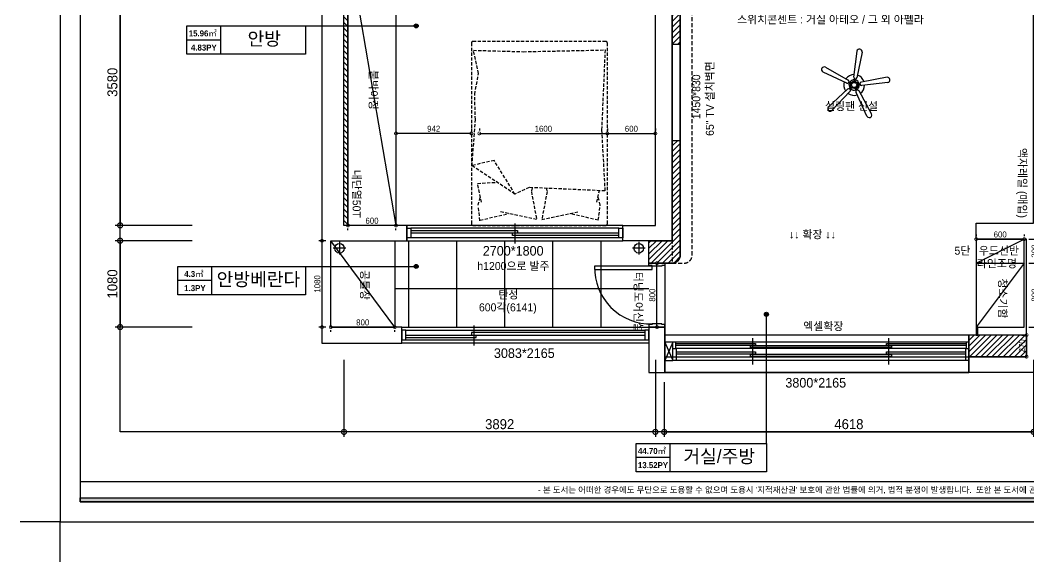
# Model space of a CAD drawing. Header units: inches. Extents: x 15866 to 103813, y -56635 to -28561.
# Drawn here: x 15866 to 28474, y -44411 to -37636 of the extents above; entities that cross this region are included whole.
import ezdxf
from ezdxf.enums import TextEntityAlignment as Align

# ---------------------------------------------------------------- set-up
doc = ezdxf.new("R2010")
doc.units = ezdxf.units.IN
doc.header["$LTSCALE"] = 50
doc.header["$MEASUREMENT"] = 0
for name, pattern in [('DASHEDX2', [1.5, 1, -0.5]), ('DH-HID2', [1.2, 0.8, -0.4]), ('DOT', [0.25, 0, -0.25]), ('HID', [2.5, 1.5, -1])]:
    doc.linetypes.add(name, pattern=pattern)
for name, color, linetype in [('0-ELC TEXT', 7, 'Continuous'), ('03-TEXT', 3, 'Continuous'), ('03-WAL NEW', 3, 'Continuous'), ('04-WIN', 4, 'Continuous'), ('06-FUR', 6, 'Continuous'), ('06-LIGHT', 4, 'Continuous'), ('07-DIM WAL', 5, 'Continuous'), ('08-HAT', 8, 'Continuous'), ('2-con', 2, 'Continuous'), ('3.기호.계단선', 30, 'Continuous'), ('CO-DO-FR', 7, 'Continuous'), ('CO-DOOR', 8, 'Continuous'), ('FORM(YOURNAME)-11', 1, 'Continuous'), ('FU-FURM', 251, 'DH-HID2'), ('도면층4', 4, 'Continuous')]:
    doc.layers.add(name, color=color, linetype=linetype)
doc.styles.add('YOURNAME', font='HY울릉도M.TTF')
doc.styles.add('넥슨고딕', font='NEXONLv1GothicBold.ttf')
doc.styles.add('스타일1', font='HY울릉도M.TTF')
doc.styles.add('코레일둥고', font='Korail_Round_Gothic_Medium.ttf')
doc.dimstyles.new('30', dxfattribs={"dimscale": 30, "dimtxt": 2.5, "dimasz": 2.5, "dimexe": 1.25, "dimexo": 2, "dimtad": 1, "dimdec": 0, "dimtxsty": '스타일1', "dimblk": 'DOTSMALL', "dimcen": 2.5, "dimclrd": 1, "dimclre": 1, "dimclrt": 7, "dimadec": 0, "dimazin": 0, "dimtfac": 1, "dimtdec": 0, "dimtix": 1, "dimtmove": 0, "dimatfit": 3, "dimldrblk": 'DOTSMALL', "dimfxl": 1.25, "dimarcsym": 0})
doc.dimstyles.new('50', dxfattribs={"dimscale": 50, "dimtxt": 2.5, "dimasz": 2.5, "dimexe": 1.25, "dimexo": 2, "dimtad": 1, "dimdec": 0, "dimtxsty": '스타일1', "dimblk": 'DOTSMALL', "dimcen": 2.5, "dimclrd": 1, "dimclre": 1, "dimclrt": 2, "dimadec": 0, "dimazin": 0, "dimtfac": 1, "dimtdec": 0, "dimtix": 1, "dimtmove": 0, "dimatfit": 3, "dimldrblk": 'DOTSMALL', "dimfxl": 1.25, "dimarcsym": 0})
pattern_1 = [(45, (8707.997, 0), (-35.35534, 35.35534), [])]

# ---------------------------------------------------------------- blocks, each defined once
blk = doc.blocks.new('FORM-PLAN')
at = {"layer": 'FORM(YOURNAME)-11'}
h = blk.add_hatch(color=256, dxfattribs=at)
h.dxf.hatch_style = 1
h.paths.add_polyline_path([(-71444, 55115), (10556, 55115), (10556, 54915), (-71444, 54915)])
h.paths.add_polyline_path([(-71444, -2085), (10556, -2085), (10556, -2285), (-71444, -2285)])
at = {"layer": 'Defpoints', "color": 158}
blk.add_line((1346, -1285), (-71444, -1285), dxfattribs=at)
for points in [[(-71444, -2285), (10556, -2285), (10556, 55115), (-71444, 55115)], [(-69444, 53115), (-64, 53115), (-64, 1215), (-69444, 1215)]]:
    blk.add_lwpolyline(points, close=True, dxfattribs=at)
at = {"layer": 'Defpoints', "color": 1}
blk.add_lwpolyline([(-72444, -5285), (-72444, -3285), (-74444, -3285)], dxfattribs=at)
at = {"layer": 'FORM(YOURNAME)-11', "color": 250}
blk.add_lwpolyline([(-72444, -3285), (11556, -3285), (11556, 56115), (-72444, 56115)], close=True, dxfattribs=at)
at = {"layer": 'FORM(YOURNAME)-11'}
blk.add_lwpolyline([(-71444, -2085), (10556, -2085), (10556, -2285), (-71444, -2285)], close=True, dxfattribs=at)
at = {"layer": 'FORM(YOURNAME)-11', "color": 1, "style": 'YOURNAME'}
blk.add_text("- 본 도서는 어떠한 경우에도 무단으로 도용할 수 없으며 도용시 '지적재산권' 보호에 관한 법률에 의거, 법적 분쟁이 발생합니다.  또한 본 도서에 관한 모든 저작권은 당사에 있습니다. -", height=300, dxfattribs=at).set_placement((-32990, -1685), align=Align.MIDDLE_CENTER)
at = {"layer": 'FORM(YOURNAME)-11', "color": 3, "style": 'YOURNAME'}
for tag, height, p in [('1', 450, (9905, 18188)), ('2', 450, (9905, 17544)), ('3', 450, (9905, 16257)), ('4', 450, (9905, 14326)), ('5', 515, (9905, 12009)), ('6', 515, (9905, 9757)), ('7', 515, (9905, 7504)), ('8', 515, (9905, 5252)), ('9', 515, (9905, 2999)), ('10', 515, (5655, 811)), ('11', 515, (9905, 747)), ('12', 515, (5655, -1441)), ('13', 515, (9905, -1441))]:
    blk.add_attdef(tag, text='', height=height, dxfattribs=at).set_placement(p, align=Align.MIDDLE_RIGHT)
blk = doc.blocks.new('vudausewh')
at = {"layer": '3.기호.계단선'}
h = blk.add_hatch(dxfattribs=at)
h.set_pattern_fill('CROSS', color=256, scale=50)
h.set_pattern_definition([(0, (11060, 1777), (12.5, 12.5), [6.25, -18.75]), (90, (11063.125, 1773.875), (-12.5, 12.5), [6.25, -18.75])])
edge = h.paths.add_edge_path()
edge.add_arc((20224, -34643), 50, -180, 180, ccw=False)
h = blk.add_hatch(dxfattribs=at)
h.set_pattern_fill('CROSS', color=256, scale=50)
h.set_pattern_definition([(0, (-120, 120), (12.5, 12.5), [6.25, -18.75]), (90, (-116.875, 116.875), (-12.5, 12.5), [6.25, -18.75])])
edge = h.paths.add_edge_path()
edge.add_arc((31404, -36300), 50, -180, 180, ccw=False)
at = {"layer": '도면층4'}
blk.add_hatch(color=256, dxfattribs=at).paths.add_polyline_path([(29218, -33286), (28746, -33286), (28982, -33573)])
for p, q in [((21404, -31953), (21404, -30898)), ((23129, -30898), (23129, -31953))]:
    blk.add_line(p, q)
for points in [[(21504, -31475), (21404, -31475), (21404, -31375), (21304, -31375)], [(23029, -31475), (23129, -31475), (23129, -31375), (23229, -31375)]]:
    blk.add_lwpolyline(points)
at = {"layer": '04-WIN'}
blk.add_lwpolyline([(25414, -30553), (25414, -30753), (23129, -30753), (23129, -30898), (20614, -30898), (20614, -30698), (22929, -30698), (22929, -30553), (25414, -30553)], dxfattribs=at)
for points in [[(25614, -30754), (28254, -30754), (28254, -30954), (25614, -30954)], [(23472, -31953), (22272, -31953), (22272, -32153), (23472, -32153)], [(21139, -32925), (20559, -32925), (20559, -32724), (21139, -32724)], [(23401, -40203), (20701, -40203), (20701, -40395), (23401, -40395)], [(20638, -41475), (23726, -41475), (23726, -41675), (20638, -41675)], [(28739, -41860), (31319, -41860), (31319, -41660), (28739, -41660)], [(23926, -41845), (27726, -41845), (27726, -42045), (23926, -42045)]]:
    blk.add_lwpolyline(points, close=True, dxfattribs=at)
at = {"layer": '2-con'}
for p, q in [((20614, -30698), (19639, -30698)), ((19639, -30698), (19639, -41675)), ((20614, -30898), (20614, -30698)), ((19839, -31688), (19839, -30898)), ((19839, -30898), (20614, -30898)), ((20474, -31688), (19839, -31688)), ((20474, -32724), (20474, -31688)), ((21404, -32724), (21404, -31953)), ((21404, -31953), (22272, -31953)), ((22272, -31953), (22272, -32153)), ((22272, -32153), (21582, -32153)), ((21582, -32153), (21582, -35128)), ((20559, -32724), (20474, -32724)), ((20559, -32925), (20559, -32724)), ((21139, -32925), (21139, -32724)), ((21139, -32724), (21404, -32724)), ((21406, -32925), (21139, -32925)), ((21406, -35063), (21406, -32925)), ((20614, -35263), (20614, -35063)), ((19914, -40203), (19914, -35263)), ((19914, -35263), (20614, -35263)), ((21729, -36623), (21729, -36423)), ((21729, -36423), (22779, -36423)), ((22779, -36423), (22779, -36623)), ((22779, -36623), (21729, -36623)), ((20701, -40203), (19914, -40203)), ((20701, -40395), (20701, -40203)), ((19748, -41475), (19748, -40395)), ((19748, -40395), (20701, -40395)), ((20638, -41475), (19748, -41475)), ((20638, -41675), (20638, -41475)), ((19639, -41675), (20638, -41675))]:
    blk.add_line(p, q, dxfattribs=at)
for points in [[(27344, -35129), (27344, -35338), (25384, -35338), (25384, -32798), (25354, -32798), (25354, -31893), (25414, -31893), (25414, -30553), (25614, -30553), (25614, -30954), (25574, -30954), (25574, -35129), (27344, -35129)], [(28544, -35338), (28544, -32164), (29019, -32164), (29019, -30754), (28254, -30754), (28254, -30954), (28819, -30954), (28819, -31964), (28274, -31964), (28274, -35338), (28544, -35338)], [(23997, -32798), (23997, -31953), (23472, -31953), (23472, -32153), (23722, -32153), (23722, -32798), (23997, -32798)], [(20614, -35063), (19924, -35063), (19924, -32925), (20559, -32925)], [(29654, -36720), (29654, -36920), (31739, -36920), (31739, -41660), (31319, -41660), (31319, -41860), (31939, -41860), (31939, -34385), (30104, -34385), (30104, -33758), (29484, -33758), (29484, -33958), (29904, -33958), (29904, -35955), (30104, -35955), (30104, -34555), (31704, -34555), (31704, -36720), (29654, -36720)], [(21399, -35263), (21399, -35063), (21406, -35063)], [(21399, -35263), (22394, -35263), (22394, -35128), (21582, -35128)], [(24016, -36423), (24016, -40395), (23401, -40395), (23401, -40203), (23806, -40203), (23806, -36423), (24016, -36423)], [(28724, -36720), (28724, -41660), (28739, -41660), (28739, -41860), (28646, -41860), (28646, -42045), (27726, -42045), (27726, -41845), (28446, -41845), (28446, -40375), (27816, -40375), (27816, -40175), (28534, -40175), (28534, -36720), (28724, -36720)]]:
    blk.add_lwpolyline(points, dxfattribs=at)
blk.add_lwpolyline([(23926, -41475), (23726, -41475), (23726, -42045), (23926, -42045)], close=True, dxfattribs=at)
at = {"layer": '3.기호.계단선', "color": 10, "linetype": 'DOT', "ltscale": 5}
for p, q in [((22294, -35263), (22294, -36423)), ((22394, -35263), (22394, -36423))]:
    blk.add_line(p, q, dxfattribs=at)
blk.add_lwpolyline([(20869, -36423), (19914, -36423), (19914, -36623), (20869, -36623)], close=True, dxfattribs=at)
at = {"layer": '3.기호.계단선'}
for centre in [(20224, -34643), (31404, -36300)]:
    blk.add_circle(centre, 50, dxfattribs=at)
at = {"layer": '도면층4'}
for q in [(28746, -33286), (29218, -33286)]:
    blk.add_line((28982, -33573), q, dxfattribs=at)
blk.add_lwpolyline([(29218, -33286), (28746, -33286)], dxfattribs=at)
at = {"layer": '04-WIN', "style": '코레일둥고'}
for s, p in [('2285*1210', (23774, -30510)), ('3280*1210', (21373, -30655)), ('2680*1200', (26536, -30712)), ('1200*450', (22565, -31910)), ('580*870', (20676, -32682)), ('2700*1800', (21649, -40581)), ('3083*2165', (21788, -41861)), ('2580*1200', (29631, -42046)), ('3800*2165', (25431, -42231))]:
    blk.add_text(s, height=120, dxfattribs=at).set_placement(p)
blk = doc.blocks.new('_DOTSMALL')
at = {"color": 0, "linetype": 'ByBlock', "const_width": 0.5}
blk.add_lwpolyline([(-0.0625, 0, 1), (0.0625, 0, 1)], format="xyb", close=True, dxfattribs=at)
blk = doc.blocks.new('*D33')
at = {"layer": '07-DIM WAL', "color": 1, "lineweight": -2, "transparency": 16777216}
for p, q in [((23766, -40675), (23788, -40675)), ((23826, -41475), (23826, -40675)), ((23826, -41475), (23788, -41475))]:
    blk.add_line(p, q, dxfattribs=at)
at = {"layer": 'Defpoints', "color": 0, "transparency": 16777216}
for p in [(23826, -40675), (23826, -40675), (23886, -41475)]:
    blk.add_point(p, dxfattribs=at)
at = {"layer": '07-DIM WAL', "color": 1, "lineweight": -2, "transparency": 16777216, "xscale": 75, "yscale": 75, "zscale": 75}
for p, rotation in [((23826, -40675), 90), ((23826, -41475), 270)]:
    blk.add_blockref('_DOTSMALL', p, dxfattribs=dict(at, rotation=rotation))
at = {"layer": '07-DIM WAL', "color": 7, "transparency": 16777216, "insert": (23768, -41075), "char_height": 75, "attachment_point": 5, "rotation": 90, "style": '스타일1'}
blk.add_mtext('800', dxfattribs=at)
blk = doc.blocks.new('*D56')
at = {"layer": '07-DIM WAL', "color": 1, "lineweight": -2, "transparency": 16777216}
for p, q in [((18016, -36623), (17054, -36623)), ((17116, -36623), (17116, -40203)), ((18016, -40203), (17054, -40203))]:
    blk.add_line(p, q, dxfattribs=at)
at = {"layer": 'Defpoints', "color": 0, "transparency": 16777216}
for p in [(18116, -36623), (17116, -40203), (18116, -40203)]:
    blk.add_point(p, dxfattribs=at)
at = {"layer": '07-DIM WAL', "color": 1, "lineweight": -2, "transparency": 16777216, "xscale": 125, "yscale": 125, "zscale": 125}
for p, rotation in [((17116, -36623), 90), ((17116, -40203), 270)]:
    blk.add_blockref('_DOTSMALL', p, dxfattribs=dict(at, rotation=rotation))
at = {"layer": '07-DIM WAL', "color": 2, "transparency": 16777216, "insert": (17020, -38413), "char_height": 125, "attachment_point": 5, "rotation": 90, "style": '스타일1'}
blk.add_mtext('3580', dxfattribs=at)
blk = doc.blocks.new('*D57')
at = {"layer": '07-DIM WAL', "color": 1, "lineweight": -2, "transparency": 16777216}
for p, q in [((18016, -40395), (17054, -40395)), ((17116, -40395), (17116, -41475)), ((18016, -41475), (17054, -41475))]:
    blk.add_line(p, q, dxfattribs=at)
at = {"layer": 'Defpoints', "color": 0, "transparency": 16777216}
for p in [(18116, -40395), (17116, -41475), (18116, -41475)]:
    blk.add_point(p, dxfattribs=at)
at = {"layer": '07-DIM WAL', "color": 1, "lineweight": -2, "transparency": 16777216, "xscale": 125, "yscale": 125, "zscale": 125}
for p, rotation in [((17116, -40395), 90), ((17116, -41475), 270)]:
    blk.add_blockref('_DOTSMALL', p, dxfattribs=dict(at, rotation=rotation))
at = {"layer": '07-DIM WAL', "color": 2, "transparency": 16777216, "insert": (17020, -40935), "char_height": 125, "attachment_point": 5, "rotation": 90, "style": '스타일1'}
blk.add_mtext('1080', dxfattribs=at)
blk = doc.blocks.new('*D58')
at = {"layer": '07-DIM WAL', "color": 1, "lineweight": -2, "transparency": 16777216}
for p, q in [((19914, -41886), (19914, -42849)), ((23806, -41886), (23806, -42849)), ((23806, -42786), (19914, -42786))]:
    blk.add_line(p, q, dxfattribs=at)
at = {"layer": 'Defpoints', "color": 0, "transparency": 16777216}
for p in [(19914, -41786), (23806, -41786), (19914, -42786)]:
    blk.add_point(p, dxfattribs=at)
at = {"layer": '07-DIM WAL', "color": 1, "lineweight": -2, "transparency": 16777216, "xscale": 125, "yscale": 125, "zscale": 125, "rotation": 180}
blk.add_blockref('_DOTSMALL', (19914, -42786), dxfattribs=at)
at = {"layer": '07-DIM WAL', "color": 1, "lineweight": -2, "transparency": 16777216, "xscale": 125, "yscale": 125, "zscale": 125}
blk.add_blockref('_DOTSMALL', (23806, -42786), dxfattribs=at)
at = {"layer": '07-DIM WAL', "color": 2, "transparency": 16777216, "insert": (21860, -42690), "char_height": 125, "attachment_point": 5, "style": '스타일1'}
blk.add_mtext('3892', dxfattribs=at)
blk = doc.blocks.new('*D59')
at = {"layer": '07-DIM WAL', "color": 1, "lineweight": -2, "transparency": 16777216}
for p, q in [((28534, -41886), (28534, -42849)), ((23916, -42162), (23916, -42849)), ((23916, -42786), (28534, -42786))]:
    blk.add_line(p, q, dxfattribs=at)
at = {"layer": 'Defpoints', "color": 0, "transparency": 16777216}
for p in [(28534, -41786), (23916, -42062), (28534, -42786)]:
    blk.add_point(p, dxfattribs=at)
at = {"layer": '07-DIM WAL', "color": 1, "lineweight": -2, "transparency": 16777216, "xscale": 125, "yscale": 125, "zscale": 125, "rotation": 180}
blk.add_blockref('_DOTSMALL', (23916, -42786), dxfattribs=at)
at = {"layer": '07-DIM WAL', "color": 1, "lineweight": -2, "transparency": 16777216, "xscale": 125, "yscale": 125, "zscale": 125}
blk.add_blockref('_DOTSMALL', (28534, -42786), dxfattribs=at)
at = {"layer": '07-DIM WAL', "color": 2, "transparency": 16777216, "insert": (26225, -42690), "char_height": 125, "attachment_point": 5, "style": '스타일1'}
blk.add_mtext('4618', dxfattribs=at)
blk = doc.blocks.new('*D89')
at = {"layer": '07-DIM WAL', "color": 1, "lineweight": -2, "transparency": 16777216}
for p, q in [((20564, -40203), (19964, -40203)), ((19964, -40263), (19964, -40240)), ((20564, -40263), (20564, -40240))]:
    blk.add_line(p, q, dxfattribs=at)
at = {"layer": 'Defpoints', "color": 0, "transparency": 16777216}
for p in [(19964, -40203), (19964, -40203), (20564, -40203)]:
    blk.add_point(p, dxfattribs=at)
at = {"layer": '07-DIM WAL', "color": 1, "lineweight": -2, "transparency": 16777216, "xscale": 75, "yscale": 75, "zscale": 75, "rotation": 180}
blk.add_blockref('_DOTSMALL', (19964, -40203), dxfattribs=at)
at = {"layer": '07-DIM WAL', "color": 1, "lineweight": -2, "transparency": 16777216, "xscale": 75, "yscale": 75, "zscale": 75}
blk.add_blockref('_DOTSMALL', (20564, -40203), dxfattribs=at)
at = {"layer": '07-DIM WAL', "color": 7, "transparency": 16777216, "insert": (20264, -40145), "char_height": 75, "attachment_point": 5, "style": '스타일1'}
blk.add_mtext('600', dxfattribs=at)
blk = doc.blocks.new('*D90')
at = {"layer": '07-DIM WAL', "color": 1, "lineweight": -2, "transparency": 16777216}
for p, q in [((19688, -40395), (19601, -40395)), ((19639, -40395), (19639, -41475)), ((19688, -41475), (19601, -41475))]:
    blk.add_line(p, q, dxfattribs=at)
at = {"layer": 'Defpoints', "color": 0, "transparency": 16777216}
for p in [(19748, -40395), (19639, -41475), (19748, -41475)]:
    blk.add_point(p, dxfattribs=at)
at = {"layer": '07-DIM WAL', "color": 1, "lineweight": -2, "transparency": 16777216, "xscale": 75, "yscale": 75, "zscale": 75}
for p, rotation in [((19639, -40395), 90), ((19639, -41475), 270)]:
    blk.add_blockref('_DOTSMALL', p, dxfattribs=dict(at, rotation=rotation))
at = {"layer": '07-DIM WAL', "color": 7, "transparency": 16777216, "insert": (19581, -40935), "char_height": 75, "attachment_point": 5, "rotation": 90, "style": '스타일1'}
blk.add_mtext('1080', dxfattribs=at)
blk = doc.blocks.new('*D91')
at = {"layer": '07-DIM WAL', "color": 1, "lineweight": -2, "transparency": 16777216}
for p, q in [((19748, -41475), (20548, -41475)), ((19748, -41535), (19748, -41512)), ((20548, -41535), (20548, -41512))]:
    blk.add_line(p, q, dxfattribs=at)
at = {"layer": 'Defpoints', "color": 0, "transparency": 16777216}
for p in [(19748, -41475), (20548, -41475), (20548, -41475)]:
    blk.add_point(p, dxfattribs=at)
at = {"layer": '07-DIM WAL', "color": 1, "lineweight": -2, "transparency": 16777216, "xscale": 75, "yscale": 75, "zscale": 75, "rotation": 180}
blk.add_blockref('_DOTSMALL', (19748, -41475), dxfattribs=at)
at = {"layer": '07-DIM WAL', "color": 1, "lineweight": -2, "transparency": 16777216, "xscale": 75, "yscale": 75, "zscale": 75}
blk.add_blockref('_DOTSMALL', (20548, -41475), dxfattribs=at)
at = {"layer": '07-DIM WAL', "color": 7, "transparency": 16777216, "insert": (20148, -41417), "char_height": 75, "attachment_point": 5, "style": '스타일1'}
blk.add_mtext('800', dxfattribs=at)
blk = doc.blocks.new('*D131')
at = {"layer": '07-DIM WAL', "color": 1, "lineweight": -2, "transparency": 16777216}
for p, q in [((28386, -41575), (28408, -41575)), ((28446, -41575), (28446, -41845)), ((28386, -41845), (28408, -41845))]:
    blk.add_line(p, q, dxfattribs=at)
at = {"layer": 'Defpoints', "color": 0, "transparency": 16777216}
for p in [(28446, -41575), (28446, -41845), (28446, -41845)]:
    blk.add_point(p, dxfattribs=at)
at = {"layer": '07-DIM WAL', "color": 1, "lineweight": -2, "transparency": 16777216, "xscale": 75, "yscale": 75, "zscale": 75}
for p, rotation in [((28446, -41575), 90), ((28446, -41845), 270)]:
    blk.add_blockref('_DOTSMALL', p, dxfattribs=dict(at, rotation=rotation))
at = {"layer": '07-DIM WAL', "color": 7, "transparency": 16777216, "insert": (28388, -41710), "char_height": 75, "attachment_point": 5, "rotation": 90, "style": '스타일1'}
blk.add_mtext('270', dxfattribs=at)
blk = doc.blocks.new('CELILNGPAN')
at = {"layer": '06-FUR', "color": 6}
for p, q in [((48717, -3709), (48676, -4035)), ((48781, -3721), (48717, -4041)), ((48292, -3967), (48588, -4106)), ((48322, -3910), (48607, -4069)), ((48639, -4116), (48612, -4103)), ((48645, -4105), (48618, -4091)), ((48645, -4158), (48624, -4179)), ((48682, -4086), (48687, -4056)), ((48695, -4088), (48700, -4058)), ((48725, -4118), (48755, -4113)), ((48727, -4131), (48756, -4126)), ((49094, -4035), (48772, -4096)), ((49102, -4099), (48778, -4137)), ((48360, -4404), (48600, -4183)), ((48405, -4451), (48629, -4212)), ((48654, -4167), (48633, -4188)), ((48696, -4174), (48709, -4201)), ((48842, -4521), (48706, -4225)), ((48708, -4168), (48721, -4195)), ((48901, -4493), (48743, -4206))]:
    blk.add_line(p, q, dxfattribs=at)
for radius in [45.4, 32.5]:
    blk.add_circle((48682, -4131), radius, dxfattribs=at)
for centre, radius, start, end in [((48749, -3715), 32.5, 349.67, 169.67), ((48307, -3938), 32.5, 61.67, 241.67), ((48682, -4131), 130, 90.4651, 143.078), ((48682, -4131), 130, 18.4651, 71.078), ((49098, -4067), 32.5, 277.67, 97.67), ((48682, -4131), 130, 162.4651, 215.078), ((48598, -4088), 20.6, 242.7734, 62.7734), ((48682, -4131), 64.9, 158.5125, 219.0342), ((48682, -4131), 64.9, 86.5125, 147.0342), ((48697, -4038), 20.6, 170.7734, 350.7734), ((48682, -4131), 64.9, 14.5125, 75.0342), ((48682, -4131), 64.9, 302.5125, 3.0342), ((48775, -4117), 20.6, 98.7734, 278.7734), ((48682, -4131), 130, 306.4651, 359.078), ((48615, -4198), 20.6, 314.7734, 134.7734), ((48682, -4131), 130, 234.4651, 287.078), ((48682, -4131), 64.9, 230.5125, 291.0342), ((48724, -4215), 20.6, 26.7734, 206.7734), ((48383, -4428), 32.5, 133.67, 313.67), ((48871, -4507), 32.5, 205.67, 25.67)]:
    blk.add_arc(centre, radius, start, end, dxfattribs=at)
blk = doc.blocks.new('*D218')
at = {"layer": '07-DIM WAL', "color": 1, "lineweight": -2, "transparency": 16777216}
for p, q in [((28476, -40675), (28641, -40675)), ((28604, -41475), (28604, -40675)), ((28476, -41475), (28641, -41475))]:
    blk.add_line(p, q, dxfattribs=at)
at = {"layer": 'Defpoints', "color": 0, "transparency": 16777216}
for p in [(28416, -40675), (28604, -40675), (28416, -41475)]:
    blk.add_point(p, dxfattribs=at)
at = {"layer": '07-DIM WAL', "color": 1, "lineweight": -2, "transparency": 16777216, "xscale": 75, "yscale": 75, "zscale": 75}
for p, rotation in [((28604, -40675), 90), ((28604, -41475), 270)]:
    blk.add_blockref('_DOTSMALL', p, dxfattribs=dict(at, rotation=rotation))
at = {"layer": '07-DIM WAL', "color": 7, "transparency": 16777216, "insert": (28546, -41075), "char_height": 75, "attachment_point": 5, "rotation": 90, "style": '스타일1'}
blk.add_mtext('800', dxfattribs=at)
blk = doc.blocks.new('*D219')
at = {"layer": '07-DIM WAL', "color": 1, "lineweight": -2, "transparency": 16777216}
for p, q in [((28476, -40375), (28641, -40375)), ((28604, -40675), (28604, -40375)), ((28476, -40675), (28641, -40675))]:
    blk.add_line(p, q, dxfattribs=at)
at = {"layer": 'Defpoints', "color": 0, "transparency": 16777216}
for p in [(28416, -40375), (28604, -40375), (28416, -40675)]:
    blk.add_point(p, dxfattribs=at)
at = {"layer": '07-DIM WAL', "color": 1, "lineweight": -2, "transparency": 16777216, "xscale": 75, "yscale": 75, "zscale": 75}
for p, rotation in [((28604, -40375), 90), ((28604, -40675), 270)]:
    blk.add_blockref('_DOTSMALL', p, dxfattribs=dict(at, rotation=rotation))
at = {"layer": '07-DIM WAL', "color": 7, "transparency": 16777216, "insert": (28546, -40525), "char_height": 75, "attachment_point": 5, "rotation": 90, "style": '스타일1'}
blk.add_mtext('300', dxfattribs=at)
blk = doc.blocks.new('F-702-4')
at = {"layer": 'FU-FURM'}
for p, q in [((-737, -65), (-761, -251)), ((-737, -65), (-381, -147)), ((-31, -73), (-493, -170)), ((-96, -422), (-31, -73)), ((100, -422), (35, -73)), ((35, -73), (498, -170)), ((741, -65), (386, -147)), ((764, -219), (746, -56)), ((746, -56), (746, -62)), ((-761, -251), (-734, -354)), ((765, -251), (738, -354)), ((-720, -290), (-750, -434)), ((725, -290), (773, -525)), ((-819, -431), (127, -473)), ((-778, -1191), (-819, -431)), ((-86, -471), (-96, -422)), ((91, -471), (100, -422)), ((127, -473), (306, -391)), ((306, -391), (565, -813)), ((306, -391), (841, -748)), ((773, -525), (527, -539)), ((565, -813), (841, -748)), ((841, -748), (800, -1324)), ((-821, -2194), (-778, -1191)), ((800, -1324), (808, -1641)), ((808, -1641), (760, -1900)), ((760, -1900), (825, -2190)), ((200, -2172), (-821, -2194)), ((825, -2190), (200, -2172))]:
    blk.add_line(p, q, dxfattribs=at)
blk.add_lwpolyline([(-830, -2300), (830, -2300, 0.414214), (850, -2280), (850, -20, 0.414214), (830, 0), (-830, 0, 0.414214), (-850, -20), (-850, -2280, 0.414214)], format="xyb", close=True, dxfattribs=at)
blk = doc.blocks.new('*D247')
at = {"layer": '07-DIM WAL', "color": 1, "lineweight": -2, "transparency": 16777216}
for p, q in [((27816, -40315), (27816, -40337)), ((28416, -40315), (28416, -40337)), ((27816, -40375), (28416, -40375))]:
    blk.add_line(p, q, dxfattribs=at)
at = {"layer": 'Defpoints', "color": 0, "transparency": 16777216}
for p in [(27816, -40375), (28416, -40375), (28416, -40375)]:
    blk.add_point(p, dxfattribs=at)
at = {"layer": '07-DIM WAL', "color": 1, "lineweight": -2, "transparency": 16777216, "xscale": 75, "yscale": 75, "zscale": 75, "rotation": 180}
blk.add_blockref('_DOTSMALL', (27816, -40375), dxfattribs=at)
at = {"layer": '07-DIM WAL', "color": 1, "lineweight": -2, "transparency": 16777216, "xscale": 75, "yscale": 75, "zscale": 75}
blk.add_blockref('_DOTSMALL', (28416, -40375), dxfattribs=at)
at = {"layer": '07-DIM WAL', "color": 7, "transparency": 16777216, "insert": (28116, -40317), "char_height": 75, "attachment_point": 5, "style": '스타일1'}
blk.add_mtext('600', dxfattribs=at)
blk = doc.blocks.new('*D248')
at = {"layer": '07-DIM WAL', "color": 1, "lineweight": -2, "transparency": 16777216}
for p, q in [((21506, -39053), (20564, -39053)), ((20564, -39079), (20564, -39090)), ((21506, -38993), (21506, -39015))]:
    blk.add_line(p, q, dxfattribs=at)
at = {"layer": 'Defpoints', "color": 0, "transparency": 16777216}
for p in [(20564, -39019), (20564, -39053), (21506, -39053)]:
    blk.add_point(p, dxfattribs=at)
at = {"layer": '07-DIM WAL', "color": 1, "lineweight": -2, "transparency": 16777216, "xscale": 75, "yscale": 75, "zscale": 75, "rotation": 180}
blk.add_blockref('_DOTSMALL', (20564, -39053), dxfattribs=at)
at = {"layer": '07-DIM WAL', "color": 1, "lineweight": -2, "transparency": 16777216, "xscale": 75, "yscale": 75, "zscale": 75}
blk.add_blockref('_DOTSMALL', (21506, -39053), dxfattribs=at)
at = {"layer": '07-DIM WAL', "color": 7, "transparency": 16777216, "insert": (21035, -38995), "char_height": 75, "attachment_point": 5, "style": '스타일1'}
blk.add_mtext('942', dxfattribs=at)
blk = doc.blocks.new('*D249')
at = {"layer": '07-DIM WAL', "color": 1, "lineweight": -2, "transparency": 16777216}
for p, q in [((21606, -38993), (21606, -39015)), ((21606, -39053), (23206, -39053)), ((23206, -38993), (23206, -39015))]:
    blk.add_line(p, q, dxfattribs=at)
at = {"layer": 'Defpoints', "color": 0, "transparency": 16777216}
for p in [(21606, -39053), (23206, -39053), (23206, -39053)]:
    blk.add_point(p, dxfattribs=at)
at = {"layer": '07-DIM WAL', "color": 1, "lineweight": -2, "transparency": 16777216, "xscale": 75, "yscale": 75, "zscale": 75, "rotation": 180}
blk.add_blockref('_DOTSMALL', (21606, -39053), dxfattribs=at)
at = {"layer": '07-DIM WAL', "color": 1, "lineweight": -2, "transparency": 16777216, "xscale": 75, "yscale": 75, "zscale": 75}
blk.add_blockref('_DOTSMALL', (23206, -39053), dxfattribs=at)
at = {"layer": '07-DIM WAL', "color": 7, "transparency": 16777216, "insert": (22406, -38995), "char_height": 75, "attachment_point": 5, "style": '스타일1'}
blk.add_mtext('1600', dxfattribs=at)
blk = doc.blocks.new('*D250')
at = {"layer": '07-DIM WAL', "color": 1, "lineweight": -2, "transparency": 16777216}
for p, q in [((23206, -38993), (23206, -39015)), ((23206, -39053), (23806, -39053)), ((23806, -38993), (23806, -39015))]:
    blk.add_line(p, q, dxfattribs=at)
at = {"layer": 'Defpoints', "color": 0, "transparency": 16777216}
for p in [(23206, -39053), (23806, -39053), (23806, -39053)]:
    blk.add_point(p, dxfattribs=at)
at = {"layer": '07-DIM WAL', "color": 1, "lineweight": -2, "transparency": 16777216, "xscale": 75, "yscale": 75, "zscale": 75, "rotation": 180}
blk.add_blockref('_DOTSMALL', (23206, -39053), dxfattribs=at)
at = {"layer": '07-DIM WAL', "color": 1, "lineweight": -2, "transparency": 16777216, "xscale": 75, "yscale": 75, "zscale": 75}
blk.add_blockref('_DOTSMALL', (23806, -39053), dxfattribs=at)
at = {"layer": '07-DIM WAL', "color": 7, "transparency": 16777216, "insert": (23506, -38995), "char_height": 75, "attachment_point": 5, "style": '스타일1'}
blk.add_mtext('600', dxfattribs=at)

msp = doc.modelspace()

# ---------------------------------------------------------------- hatches: boundary and pattern name
at = {"layer": '0-ELC TEXT'}
h = msp.add_hatch(color=256, dxfattribs=at)
h.dxf.hatch_style = 1
edge = h.paths.add_edge_path()
edge.add_arc((20816, -37707.8), 25, 0, 360)
h = msp.add_hatch(color=256, dxfattribs=at)
h.dxf.hatch_style = 1
edge = h.paths.add_edge_path()
edge.add_arc((20816, -40716.6), 25, 0, 360)
h = msp.add_hatch(color=256, dxfattribs=at)
h.dxf.hatch_style = 1
edge = h.paths.add_edge_path()
edge.add_arc((25193.4, -41315), 25, 0, 360)
at = {"layer": '03-WAL NEW'}
h = msp.add_hatch(dxfattribs=at)
h.set_pattern_fill('_USER', color=256, scale=50, angle=45, pattern_type=0)
h.set_pattern_definition(pattern_1)
h.paths.add_polyline_path([(24116, -37939.6), (24116, -36504.6, 0.4142136), (24016, -36404.6), (23806, -36404.6), (23806, -36422.6), (24016, -36422.6), (24016, -37939.6)])
h = msp.add_hatch(dxfattribs=at)
h.set_pattern_fill('_USER', color=256, scale=50, angle=45, pattern_type=0)
h.set_pattern_definition(pattern_1)
h.paths.add_polyline_path([(24016, -39139.6), (24016, -40394.6), (23726, -40394.6), (23726, -40674.6), (24016, -40674.6, 0.4142136), (24116, -40574.6), (24116, -39139.6)])
h = msp.add_hatch(dxfattribs=at)
h.set_pattern_fill('_USER', color=256, scale=50, angle=45, pattern_type=0)
h.set_pattern_definition([(45, (0, 0), (-35.35534, 35.35534), [])])
h.paths.add_polyline_path([(28446, -41574.6), (27726, -41574.6), (27726, -41844.6), (28446, -41844.6)])
at = {"layer": '08-HAT', "transparency": 33554687}
h = msp.add_hatch(dxfattribs=at)
h.set_pattern_fill('_USER', color=256, scale=600, double=1, pattern_type=0)
h.set_pattern_definition([(0, (23726, -40394.56), (0, 600), []), (90, (23726, -40394.56), (-600, 4e-14), [])])
h.paths.add_polyline_path([(20548, -40394.6), (23726, -40394.6), (23726, -41474.6), (20548, -41474.6)])
h = msp.add_hatch(dxfattribs=at)
h.set_pattern_fill('ANSI31', color=256)
h.paths.add_polyline_path([(23691.6, -41183.1), (23691.6, -40966), (23844.7, -40966), (23844.7, -41183.1)], flags=9)
h = msp.add_hatch(dxfattribs=at)
h.set_pattern_fill('_USER', color=256, pattern_type=0)
h.set_pattern_definition([(0, (0, 0), (0, 1), [])])
h.paths.add_polyline_path([(23691.6, -41183.1), (23691.6, -40966), (23844.7, -40966), (23844.7, -41183.1)], flags=9)
at = {"layer": '3.기호.계단선'}
h = msp.add_hatch(dxfattribs=at)
h.set_pattern_fill('_USER', color=256, scale=50, angle=135, pattern_type=0)
h.set_pattern_definition([(135, (664.73, -61266.545), (-35.35534, -35.35534), [])])
h.paths.add_polyline_path([(19914, -40202.6), (19914, -35262.6), (19964, -35262.6), (19964, -40202.6)])

# ---------------------------------------------------------------- linework, layer by layer
for p, q in [((19857.5, -40409.2), (19857.5, -40569.2)), ((23598.5, -40409.2), (23598.5, -40569.2)), ((19937.5, -40489.2), (19777.5, -40489.2)), ((23678.5, -40489.2), (23518.5, -40489.2))]:
    msp.add_line(p, q)
for centre in [(19857.5, -40489.2), (23598.5, -40489.2)]:
    msp.add_circle(centre, 60)
at = {"layer": '0-ELC TEXT'}
for p, q in [((18374.7, -38061.6), (18374.7, -37707.8)), ((19431.9, -37707.8), (20816, -37707.8)), ((18374.7, -37884.7), (17950, -37884.7)), ((18263.8, -41070.3), (18263.8, -40716.6)), ((19431.9, -40716.6), (20816, -40716.6)), ((18263.8, -40893.5), (17839.1, -40893.5)), ((25193.4, -42930.4), (25193.4, -41315)), ((23989.1, -43284.2), (23989.1, -42930.4)), ((23989.1, -43107.3), (23564.4, -43107.3))]:
    msp.add_line(p, q, dxfattribs=at)
for points in [[(19431.9, -38061.6), (17950, -38061.6), (17950, -37707.8), (19431.9, -37707.8)], [(19431.9, -41070.3), (17839.1, -41070.3), (17839.1, -40716.6), (19431.9, -40716.6)], [(25193.4, -43284.2), (23564.4, -43284.2), (23564.4, -42930.4), (25193.4, -42930.4)]]:
    msp.add_lwpolyline(points, close=True, dxfattribs=at)
for centre in [(20816, -37707.8), (20816, -40716.6), (25193.4, -41315)]:
    msp.add_circle(centre, 25, dxfattribs=at)
at = {"layer": '03-WAL NEW'}
msp.add_lwpolyline([(23806, -36422.6), (23806, -36404.6), (24016, -36404.6, -0.4142136), (24116, -36504.6), (24116, -40574.6, -0.4142136), (24016, -40674.6), (23726, -40674.6), (23726, -40394.6), (24016, -40394.6), (24016, -36422.6), (23806, -36422.6)], format="xyb", dxfattribs=at)
for points in [[(24016, -39139.6), (24116, -39139.6), (24116, -37939.6), (24016, -37939.6)], [(28446, -41574.6), (27726, -41574.6), (27726, -41844.6), (28446, -41844.6)]]:
    msp.add_lwpolyline(points, close=True, dxfattribs=at)
at = {"layer": '04-WIN'}
for p, q in [((22051, -40178.6), (22051, -40428.6)), ((23351, -40238.6), (20751, -40238.6)), ((23351, -40298.6), (22081, -40298.6)), ((23351, -40358.6), (20751, -40358.6)), ((21538, -41454.6), (21538, -41704.6)), ((20688, -41514.6), (23676, -41514.6)), ((20688, -41574.6), (21508, -41574.6)), ((20688, -41634.6), (23676, -41634.6)), ((24026, -41664.6), (23926, -41894.6)), ((23926, -41664.6), (24026, -41894.6)), ((27691, -41664.6), (24061, -41664.6)), ((25026, -41944.6), (25026, -41614.6)), ((25026, -41944.6), (25026, -41614.6)), ((26726, -41944.6), (26726, -41614.6)), ((27686, -41744.6), (24066, -41744.6)), ((27686, -41894.6), (24066, -41894.6))]:
    msp.add_line(p, q, dxfattribs=at)
for points in [[(20751, -40358.6), (20701, -40358.6), (20701, -40238.6), (20751, -40238.6)], [(23351, -40358.6), (23351, -40238.6), (23401, -40238.6), (23401, -40358.6)], [(20688, -41634.6), (20688, -41514.6), (20638, -41514.6), (20638, -41634.6)], [(23676, -41634.6), (23726, -41634.6), (23726, -41514.6), (23676, -41514.6)], [(27726, -41574.6), (23926, -41574.6), (23926, -42044.6), (27726, -42044.6)], [(23926, -41894.6), (24026, -41894.6), (24026, -41664.6), (23926, -41664.6)], [(26756, -41704.6), (26756, -41729.6), (24996, -41729.6), (24996, -41704.6)], [(26756, -41814.6), (26756, -41844.6), (24996, -41844.6), (24996, -41814.6)]]:
    msp.add_lwpolyline(points, close=True, dxfattribs=at)
for points in [[(20751, -40268.6), (22081, -40268.6), (22081, -40298.6), (20751, -40298.6)], [(23351, -40328.6), (22021, -40328.6), (22021, -40298.6)], [(20688, -41604.6), (21568, -41604.6), (21568, -41574.6)], [(23676, -41544.6), (21508, -41544.6), (21508, -41574.6), (23676, -41574.6)], [(24061, -41744.6), (24061, -41664.6), (24026, -41664.6)], [(24061, -41679.6), (25056, -41679.6), (25056, -41704.6), (24061, -41704.6)], [(27691, -41704.6), (26696, -41704.6), (26696, -41679.6), (27691, -41679.6)], [(27726, -41664.6), (27691, -41664.6), (27691, -41744.6)], [(24026, -41744.6), (24066, -41744.6), (24066, -41894.6), (24026, -41894.6), (24026, -41834.6)], [(24066, -41784.6), (25056, -41784.6), (25056, -41814.6), (24066, -41814.6)], [(27686, -41814.6), (26696, -41814.6), (26696, -41784.6), (27686, -41784.6)], [(27726, -41834.6), (27726, -41894.6), (27686, -41894.6), (27686, -41744.6), (27726, -41744.6)]]:
    msp.add_lwpolyline(points, dxfattribs=at)
at = {"layer": '06-FUR'}
for p, q in [((19964, -36712.6), (20564, -40202.6)), ((27816, -40674.6), (28416, -40374.6)), ((28416, -40674.6), (27816, -41474.6)), ((27816, -40674.6), (28416, -40674.6))]:
    msp.add_line(p, q, dxfattribs=at)
at = {"layer": '06-FUR', "linetype": 'DASHEDX2'}
msp.add_lwpolyline([(24166, -36404.6), (24016, -36404.6), (24016, -40674.6), (24166, -40674.6, 0.4142136), (24266, -40574.6), (24266, -36504.6, 0.4142136)], format="xyb", close=True, dxfattribs=at)
at = {"layer": '06-FUR'}
for points in [[(19964, -36712.6), (20564, -36712.6), (20564, -40202.6), (19964, -40202.6), (19964, -36712.6)], [(20548, -41474.6), (19748, -41474.6), (19748, -40394.6), (20548, -40394.6), (20548, -41474.6), (19748, -40394.6)]]:
    msp.add_lwpolyline(points, dxfattribs=at)
for points in [[(27816, -41474.6), (28416, -41474.6), (28416, -40374.6), (27816, -40374.6)], [(27816, -41574.6), (27836, -41574.6), (27836, -41474.6), (27816, -41474.6)]]:
    msp.add_lwpolyline(points, close=True, dxfattribs=at)
at = {"layer": '3.기호.계단선'}
msp.add_lwpolyline([(19914, -40202.6), (19914, -35262.6), (19964, -35262.6), (19964, -40202.6)], close=True, dxfattribs=at)
at = {"layer": '3.기호.계단선', "linetype": 'DOT', "ltscale": 5, "const_width": 20}
msp.add_lwpolyline([(22404, -36404.6), (24016, -36404.6, -0.4142136), (24116, -36504.6), (24116, -40574.6, -0.4142136), (24016, -40674.6), (23926, -40674.6), (23926, -41574.6)], format="xyb", dxfattribs=at)
at = {"layer": 'CO-DO-FR'}
for points in [[(23726, -40674.6), (23926, -40674.6), (23926, -40704.6), (23886, -40704.6), (23886, -40714.6), (23766, -40714.6), (23766, -40704.6), (23726, -40704.6), (23726, -40674.6)], [(23726, -41474.6), (23926, -41474.6), (23926, -41444.6), (23886, -41444.6), (23886, -41434.6), (23766, -41434.6), (23766, -41444.6), (23726, -41444.6), (23726, -41474.6)]]:
    msp.add_lwpolyline(points, close=True, dxfattribs=at)
at = {"layer": 'CO-DOOR'}
msp.add_lwpolyline([(23046, -40754.6), (23766, -40754.6), (23766, -40714.6), (23046, -40714.6)], close=True, dxfattribs=at)
msp.add_arc((23746, -40734.6), 700.3, 178.36342, 271.63658, dxfattribs=at)

# ---------------------------------------------------------------- block references
msp.add_blockref('vudausewh', (0, 0))
at = {"layer": '06-LIGHT'}
msp.add_blockref('CELILNGPAN', (-22391.6, -34316), dxfattribs=at)
at = {"layer": '07-DIM WAL', "xscale": 0.2500000000000001, "yscale": 0.2500000000000001, "zscale": 0.2500000000000001}
msp.add_blockref('FORM-PLAN', (34477.5, -43089.9), dxfattribs=at)
at = {"layer": 'FU-FURM', "rotation": 180}
msp.add_blockref('F-702-4', (22356, -40202.6), dxfattribs=at)

# ---------------------------------------------------------------- texts
at = {"layer": '0-ELC TEXT', "style": '코레일둥고'}
for s, rotation, p in [('65" TV 설치벽면', 90, (24536.8, -39083.6)), ('붙박이장', 270, (20231.9, -38259.7)), ('1450*830', 90, (24366.8, -38875)), ('공틀장', 270, (20123.7, -40760.8)), ('터닝도어신설', 270, (23542.6, -40783.9)), ('청소기함', 270, (28098, -40865.9))]:
    msp.add_text(s, height=100, rotation=rotation, dxfattribs=at).set_placement(p)
for s, p in [('실링팬 신설', (25926, -38761.5)), ('5단', (27544.6, -40569.3)), ('우드선반', (27848.8, -40569.3)), ('h1200으로 발주', (21580.9, -40761.1)), ('라인조명', (27823.8, -40729.7)), ('탄성', (21842.8, -41119.1))]:
    msp.add_text(s, height=100, dxfattribs=at).set_placement(p)
at = {"layer": '03-TEXT'}
for s, height, style, p in [('15.96㎡', 75, '넥슨고딕', (18149, -37839.6)), ('안방', 166.67, '코레일둥고', (18917.2, -37951.5)), ('4.83PY', 75, '넥슨고딕', (18161.8, -38016.5)), ('4.3㎡', 75, '넥슨고딕', (18038.1, -40848.4)), ('안방베란다', 166.67, '코레일둥고', (18844.6, -40960.2)), ('1.3PY', 75, '넥슨고딕', (18051, -41025.3)), ('44.70㎡', 75, '넥슨고딕', (23763.4, -43062.2)), ('거실/주방', 166.67, '코레일둥고', (24603.9, -43174)), ('13.52PY', 75, '넥슨고딕', (23776.2, -43239.1))]:
    msp.add_text(s, height=height, dxfattribs=dict(at, style=style)).set_placement(p, align=Align.CENTER)
at = {"layer": '3.기호.계단선', "color": 140, "linetype": 'HID', "style": '코레일둥고'}
for s, p in [('스위치콘센트 : 거실 아테오 / 그 외 아펠라', (24826.9, -37677.4)), ('600각(6141)', (21600.9, -41278.2))]:
    msp.add_text(s, height=100, dxfattribs=at).set_placement(p)
msp.add_text('액자레일 (매입)', height=100, rotation=270, dxfattribs=at).set_placement((28344.3, -39233.8))
at = {"layer": '3.기호.계단선', "style": '코레일둥고'}
msp.add_text('내단열50T', height=100, rotation=270, dxfattribs=at).set_placement((20021.9, -39506.9))
for s, p in [('↓↓ 확장 ↓↓', (25476.7, -40365.7)), ('엑셀확장', (25654.4, -41513.8))]:
    msp.add_text(s, height=100, dxfattribs=at).set_placement(p)

# ---------------------------------------------------------------- dimensions: what is measured, and where the dimension line sits
at = {"layer": '07-DIM WAL'}
dim = msp.add_linear_dim(base=(17116.5, -40202.6), p1=(18116.5, -36622.6), p2=(18116.5, -40202.6), angle=90, dimstyle='50', override={"dimtfill": 0}, dxfattribs=at)
dim.commit()
dim.dimension.update_dxf_attribs({"geometry": '*D56', "text_midpoint": (17020.2, -38412.6)})
for base, p1, p2, picture, middle in [((20564, -39052.6), (21506, -39052.6), (20564, -39018.6), '*D248', (21035, -38995.5)), ((23206, -39052.6), (21606, -39052.6), (23206, -39052.6), '*D249', (22406, -38994.8)), ((23806, -39052.6), (23206, -39052.6), (23806, -39052.6), '*D250', (23506, -38994.8)), ((28416, -40374.6), (27816, -40374.6), (28416, -40374.6), '*D247', (28116, -40316.8))]:
    dim = msp.add_linear_dim(base=base, p1=p1, p2=p2, dimstyle='30', dxfattribs=at)
    dim.commit()
    dim.dimension.update_dxf_attribs({"geometry": picture, "text_midpoint": middle})
for base, p1, p2, angle, dimstyle, picture, middle in [((19963.7, -40202.9), (20564, -40202.6), (19963.7, -40202.9), 180, '30', '*D89', (20263.8, -40145.1)), ((17116.5, -41474.6), (18116.5, -40394.6), (18116.5, -41474.6), 90, '50', '*D57', (17020.2, -40934.6)), ((19639, -41474.6), (19748, -40394.6), (19748, -41474.6), 90, '30', '*D90', (19581.2, -40934.6)), ((28603.8, -40374.6), (28416, -40674.6), (28416, -40374.6), 270, '30', '*D219', (28546, -40524.6)), ((23826, -40674.6), (23886, -41474.6), (23826, -40674.6), 90, '30', '*D33', (23768.2, -41074.6)), ((28603.8, -40674.6), (28416, -41474.6), (28416, -40674.6), 270, '30', '*D218', (28546, -41074.6)), ((20548, -41474.6), (19748, -41474.6), (20548, -41474.6), 180, '30', '*D91', (20148, -41416.8)), ((28446, -41844.6), (28446, -41574.6), (28446, -41844.6), 90, '30', '*D131', (28388.2, -41709.6)), ((19914, -42786.1), (23806, -41786.1), (19914, -41786.1), 180, '50', '*D58', (21860, -42689.7)), ((28534, -42786.1), (23916, -42062.1), (28534, -41786.1), 180, '50', '*D59', (26225, -42689.6))]:
    dim = msp.add_linear_dim(base=base, p1=p1, p2=p2, angle=angle, dimstyle=dimstyle, dxfattribs=at)
    dim.commit()
    dim.dimension.update_dxf_attribs({"geometry": picture, "text_midpoint": middle})

doc.saveas('drawing.dxf')
